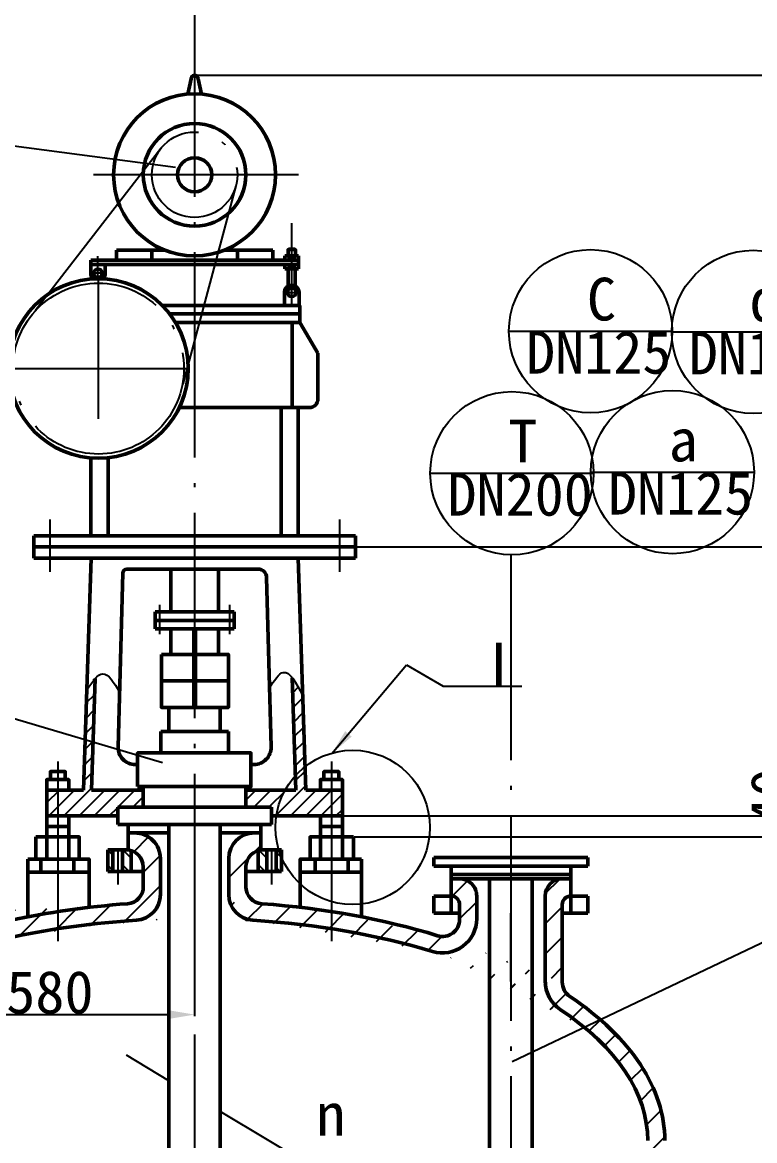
# Model space of a CAD drawing. Extents: x 388 to 3687, y 0 to 977.
# Drawn here: x 2739 to 2824.7, y 660.6 to 791.4 of the extents above; entities that cross this region are included whole.
import ezdxf

# ---------------------------------------------------------------- set-up
doc = ezdxf.new("R2010")
doc.units = 0
doc.header["$MEASUREMENT"] = 0
doc.linetypes.add('ACAD_ISO04W100', pattern=[30.5, 24, -3, 0.5, -3])
doc.layers.get('0').update_dxf_attribs({"linetype": 'CONTINUOUS'})
doc.layers.get('DEFPOINTS').update_dxf_attribs({"linetype": 'CONTINUOUS'})
doc.layers.add('2', color=6, linetype='ACAD_ISO04W100')
doc.layers.add('图层1', color=1, linetype='CONTINUOUS', lineweight=50)
doc.styles.get("Standard").update_dxf_attribs({"font": 'SIMFANG.TTF'})
doc.dimstyles.get("Standard").update_dxf_attribs({"dimtxt": 0.18, "dimasz": 0.18, "dimexe": 0.18, "dimexo": 0.0625, "dimgap": 0.09, "dimtad": 0, "dimtih": 1, "dimtoh": 1, "dimdec": 4, "dimzin": 0, "dimdsep": 46, "dimtxsty": 'Standard', "dimcen": 0.09, "dimadec": 0, "dimazin": 0, "dimtfac": 1, "dimtdec": 4, "dimtofl": 0, "dimtmove": 0, "dimatfit": 3, "dimfxl": 0, "dimtolj": 1, "dimtzin": 0, "dimarcsym": 0})
pattern_1 = [(45, (0, 0), (-1.767766952966369, 1.767766952966369), [])]

# ---------------------------------------------------------------- blocks, each defined once
blk = doc.blocks.new('*D10')
at = {"color": 0, "linetype": 'ByBlock'}
for p, q in [((2759.252137127917, 785.2187692185589), (2847.485119508479, 785.2187692185588)), ((2847.305119508479, 782.2187692185588), (2847.305119508479, 733.0508904429656)), ((2759.252137127917, 730.0508904429657), (2847.485119508479, 730.0508904429656))]:
    blk.add_line(p, q, dxfattribs=at)
for points in [[(2846.805119508479, 782.2187692185588), (2847.805119508479, 782.2187692185588), (2847.305119508479, 785.2187692185588)], [(2846.805119508479, 733.0508904429656), (2847.805119508479, 733.0508904429656), (2847.305119508479, 730.0508904429656)]]:
    blk.add_solid(points, dxfattribs=at)
at = {"layer": 'DEFPOINTS', "color": 0, "linetype": 'ByBlock'}
for p in [(2759.189637127917, 785.2187692185589), (2759.189637127917, 730.0508904429657), (2847.305119508479, 730.0508904429656)]:
    blk.add_point(p, dxfattribs=at)
at = {"color": 0, "linetype": 'ByBlock', "insert": (2844.715119508479, 765.4783011058244), "char_height": 5, "attachment_point": 5, "rotation": 90}
blk.add_mtext('\\A1;～875', dxfattribs=at)
blk = doc.blocks.new('*D11')
at = {"color": 0, "linetype": 'ByBlock'}
for p, q in [((2759.252137127917, 730.0508904429657), (2847.485119508479, 730.0508904429656)), ((2847.305119508479, 727.0508904429656), (2847.305119508479, 701.595804864846)), ((2776.538969263389, 698.5958048648461), (2847.485119508479, 698.595804864846))]:
    blk.add_line(p, q, dxfattribs=at)
for points in [[(2846.805119508479, 727.0508904429656), (2847.805119508479, 727.0508904429656), (2847.305119508479, 730.0508904429656)], [(2846.805119508479, 701.595804864846), (2847.805119508479, 701.595804864846), (2847.305119508479, 698.595804864846)]]:
    blk.add_solid(points, dxfattribs=at)
at = {"layer": 'DEFPOINTS', "color": 0, "linetype": 'ByBlock'}
for p in [(2759.189637127917, 730.0508904429657), (2776.476469263389, 698.5958048648461), (2847.305119508479, 698.595804864846)]:
    blk.add_point(p, dxfattribs=at)
at = {"color": 0, "linetype": 'ByBlock', "insert": (2844.715119508479, 714.3233476539058), "char_height": 5, "attachment_point": 5, "rotation": 90}
blk.add_mtext('\\A1;600', dxfattribs=at)
blk = doc.blocks.new('*D12')
at = {"color": 0, "linetype": 'ByBlock'}
for p, q in [((2829.352762373353, 701.595804864846), (2829.352762373353, 704.595804864846)), ((2776.538969263389, 698.5958048648461), (2829.532762373352, 698.595804864846)), ((2829.352762373353, 698.595804864846), (2829.352762373353, 696.1163065129384)), ((2777.841037803479, 696.1163065129385), (2829.532762373352, 696.1163065129384)), ((2829.352762373353, 693.1163065129384), (2829.352762373353, 690.1163065129384))]:
    blk.add_line(p, q, dxfattribs=at)
for points in [[(2828.852762373353, 701.595804864846), (2829.852762373353, 701.595804864846), (2829.352762373353, 698.595804864846)], [(2828.852762373353, 693.1163065129384), (2829.852762373353, 693.1163065129384), (2829.352762373353, 696.1163065129384)]]:
    blk.add_solid(points, dxfattribs=at)
at = {"layer": 'DEFPOINTS', "color": 0, "linetype": 'ByBlock'}
for p in [(2776.476469263389, 698.5958048648461), (2777.778537803479, 696.1163065129385), (2829.352762373353, 696.1163065129384)]:
    blk.add_point(p, dxfattribs=at)
at = {"color": 0, "linetype": 'ByBlock', "insert": (2826.762762373352, 697.3560556888922), "char_height": 5, "attachment_point": 5, "rotation": 90}
blk.add_mtext('\\A1;～40', dxfattribs=at)
blk = doc.blocks.new('*D13')
at = {"color": 0, "linetype": 'ByBlock'}
for p, q in [((2777.903537803479, 696.1163065129385), (2847.719835531826, 696.1163065129384)), ((2847.539835531827, 693.1163065129384), (2847.539835531827, 655.595804864844)), ((2817.252137127917, 652.595804864844), (2847.719835531826, 652.595804864844))]:
    blk.add_line(p, q, dxfattribs=at)
for points in [[(2847.039835531827, 693.1163065129384), (2848.039835531827, 693.1163065129384), (2847.539835531827, 696.1163065129384)], [(2847.039835531827, 655.595804864844), (2848.039835531827, 655.595804864844), (2847.539835531827, 652.595804864844)]]:
    blk.add_solid(points, dxfattribs=at)
at = {"layer": 'DEFPOINTS', "color": 0, "linetype": 'ByBlock'}
for p in [(2777.841037803479, 696.1163065129385), (2817.189637127917, 652.595804864844), (2847.539835531827, 652.595804864844)]:
    blk.add_point(p, dxfattribs=at)
at = {"color": 0, "linetype": 'ByBlock', "insert": (2844.949835531826, 674.3560556888913), "char_height": 5, "attachment_point": 5, "rotation": 90}
blk.add_mtext('\\A1;640', dxfattribs=at)
blk = doc.blocks.new('*D18')
at = {"color": 0, "linetype": 'ByBlock'}
for p, q in [((2759.252137127917, 785.2187692185589), (2869.484967129556, 785.2187692185588)), ((2869.304967129556, 495.2770878917563), (2869.304967129556, 782.2187692185588)), ((2767.252137127917, 492.2770878917563), (2869.484967129556, 492.2770878917563))]:
    blk.add_line(p, q, dxfattribs=at)
for points in [[(2868.804967129556, 782.2187692185588), (2869.804967129556, 782.2187692185588), (2869.304967129556, 785.2187692185588)], [(2868.804967129556, 495.2770878917563), (2869.804967129556, 495.2770878917563), (2869.304967129556, 492.2770878917563)]]:
    blk.add_solid(points, dxfattribs=at)
at = {"layer": 'DEFPOINTS', "color": 0, "linetype": 'ByBlock'}
for p in [(2759.189637127917, 785.2187692185589), (2869.304967129556, 785.2187692185588), (2767.189637127917, 492.2770878917563)]:
    blk.add_point(p, dxfattribs=at)
at = {"color": 0, "linetype": 'ByBlock', "insert": (2866.714967129556, 655.7296047191048), "char_height": 5, "attachment_point": 5, "rotation": 90}
blk.add_mtext('\\A1;～4665', dxfattribs=at)
blk = doc.blocks.new('*D23')
at = {"color": 0, "linetype": 'ByBlock'}
for p, q in [((2725.329300907475, 682.9555279793215), (2725.329300907475, 675.1582831717482)), ((2759.189637127917, 682.9555279793216), (2759.189637127917, 675.1582831717482)), ((2728.329300907475, 675.3382831717481), (2756.189637127917, 675.3382831717481))]:
    blk.add_line(p, q, dxfattribs=at)
for points in [[(2728.329300907475, 675.8382831717481), (2728.329300907475, 674.8382831717481), (2725.329300907475, 675.3382831717481)], [(2756.189637127917, 675.8382831717481), (2756.189637127917, 674.8382831717481), (2759.189637127917, 675.3382831717481)]]:
    blk.add_solid(points, dxfattribs=at)
at = {"layer": 'DEFPOINTS', "color": 0, "linetype": 'ByBlock'}
for p in [(2725.329300907475, 683.0180279793215), (2759.189637127917, 683.0180279793216), (2759.189637127917, 675.3382831717481)]:
    blk.add_point(p, dxfattribs=at)
at = {"color": 0, "linetype": 'ByBlock', "insert": (2742.259469017696, 677.9282831717481), "char_height": 5, "attachment_point": 5}
blk.add_mtext('\\A1;580', dxfattribs=at)

msp = doc.modelspace()

# ---------------------------------------------------------------- hatches: boundary and pattern name
h = msp.add_hatch()
h.set_pattern_fill('ANSI31', color=256, scale=10, style=0)
h.set_pattern_definition([(45, (0, 0), (-0.8838834764831843, 0.8838834764831844), [])])
h.paths.add_polyline_path([(2747.13628446549, 701.5958048648464), (2747.317908192674, 707.1843773123113), (2746.380274663933, 707.4617327243308), (2746.189637127917, 701.5958048648462), (2743.189637127917, 701.5958048648461), (2743.189637127917, 698.5958048648461), (2744.463696004216, 698.5958048648461), (2750.189637127918, 698.5958048648462), (2750.189637127918, 699.5958048648463), (2753.189637127918, 699.5958048648463), (2753.189637127918, 701.5958048648464)])
h.paths.add_polyline_path([(2741.902804992444, 698.595804864846), (2743.189637127917, 698.5958048648461), (2743.189637127917, 701.5958048648462), (2741.902804992444, 701.5958048648462)])
h.paths.add_polyline_path([(2775.189637127918, 701.5958048648464), (2772.189637127918, 701.5958048648464), (2772.100584853663, 704.3359484242865, 0.04230667896202875), (2770.985202589946, 703.2956628399446), (2771.040446490607, 701.5958048648463), (2769.772279238778, 701.5958048648463, 0.08841427417026497), (2768.753116441947, 698.5958048648463), (2775.189637127917, 698.5958048648462)])
h.paths.add_polyline_path([(2768.189637127918, 699.5958048648414), (2768.189637127918, 698.5958048648463), (2768.753116441947, 698.5958048648463, -0.08841427417026497), (2769.772279238778, 701.5958048648463), (2765.189637127918, 701.5958048648463), (2765.189637127918, 699.5958048648463)])
h.paths.add_polyline_path([(2775.189637127917, 698.5958048648464), (2776.189637127917, 698.5958048648463), (2776.476469263391, 698.5958048648461), (2776.476469263391, 701.5958048648462), (2775.189637127918, 701.5958048648463)])
edge = h.paths.add_edge_path()
edge.add_arc((2777.679180292721, 697.2365495996362), 9.028963990631837, 128.1597033370818, 137.8499013428008, ccw=False)
edge.add_line((2772.100584853662, 704.3359484242861), (2771.829857434855, 712.6662465465439))
edge.add_spline(control_points=[(2771.829857434856, 712.6662465465436), (2771.425374966771, 713.4378189671429), (2771.020892498686, 714.2093913877425), (2770.61349765517, 714.7330448895746)], knot_values=[4.05774481163264, 4.05774481163264, 4.05774481163264, 4.05774481163264, 5.961079571913622, 5.961079571913622, 5.961079571913622, 5.961079571913622], degree=3, periodic=0)
edge.add_line((2770.61349765517, 714.7330448895757), (2770.985202589946, 703.2956628399446))
edge = h.paths.add_edge_path()
edge.add_line((2746.380274663934, 707.4617327243309), (2747.317908192674, 707.1843773123117))
edge.add_line((2747.317908192674, 707.1843773123117), (2747.56120048343, 714.670494979223))
edge.add_spline(control_points=[(2747.561200483431, 714.6704949792237), (2747.232050141452, 714.3094450463357), (2746.901264629013, 713.8118898150042), (2746.570479116574, 713.3143345836727)], knot_values=[0, 0, 0, 0, 1.408715505026484, 1.408715505026484, 1.408715505026484, 1.408715505026484], degree=3, periodic=0)
edge.add_line((2746.570479116574, 713.3143345836728), (2746.380274663934, 707.4617327243309))
h = msp.add_hatch()
h.set_pattern_fill('ANSI31', color=256, scale=20, style=0)
h.set_pattern_definition(pattern_1)
edge = h.paths.add_edge_path()
edge.add_arc((2735.553510698044, 692.305239125164), 1.999999999999988, 112.49999999996339, 202.4999999999501, ccw=False)
edge.add_line((2734.788143833315, 694.1529981901871), (2734.022776968585, 696.0007572552094))
edge.add_arc((2735.553510698045, 692.3052391251638), 3.999999999999994, 112.4999999999846, 202.5000000000028)
edge.add_line((2731.857992568, 690.7745053957033), (2733.498198221721, 686.8146986614089))
edge.add_arc((2737.193716351766, 688.3454323908695), 3.999999999999843, 202.5000000000043, 282.0584653273631)
edge.add_ellipse((2759.18963712791, 660.5958048648463), major_axis=(-52.99999999999955, 0), ratio=0.4905660377358533, start_angle=287.57096355330316, end_angle=293.531338447248, ccw=False)
edge.add_line((2743.189637127918, 685.3827431677273), (2743.189637127917, 687.3848244483993))
edge.add_ellipse((2759.18963712791, 660.5958048648461), major_axis=(-54.99999999999955, 1.13686837721616e-13), ratio=0.5090909090909133, start_angle=286.9123898034301, end_angle=290.7831509637554)
edge.add_ellipse((2759.18963712791, 660.5958048648461), major_axis=(-54.99999999999955, 1.13686837721616e-13), ratio=0.5090909090909133, start_angle=290.7831509637554, end_angle=293.0759481593867)
edge.add_arc((2737.208405081623, 688.3099706600344), 1.999999999999909, 202.5000000000053, 282.2375157208985, ccw=False)
edge.add_line((2735.360646016601, 687.5446037953042), (2733.705751633021, 691.5398722604355))
edge = h.paths.add_edge_path()
edge.add_line((2755.189637127917, 689.3742611789635), (2755.189637127917, 693.5958048648462))
edge.add_arc((2752.189637127917, 693.5958048648462), 2.99999999999999, 0, 90)
edge.add_line((2752.189637127917, 696.5958048648462), (2751.429275070919, 696.5958048648462))
edge.add_line((2751.429275070919, 696.5958048648462), (2751.429275070918, 694.58139637779))
edge.add_arc((2751.189637127917, 692.5958048648463), 2.000000000000003, 0, 83.11834497052621, ccw=False)
edge.add_line((2753.189637127917, 692.5958048648463), (2753.189637127917, 690.3035126239952))
edge.add_arc((2751.189637127917, 690.3035126239951), 1.999999999999991, -85.79938581743698, 3.183231456205249e-12, ccw=False)
edge.add_ellipse((2759.18963712791, 660.5958048648461), major_axis=(-54.99999999999955, 1.13686837721616e-13), ratio=0.5090909090909133, start_angle=278.2093788195778, end_angle=282.9775872642334)
edge.add_ellipse((2759.18963712791, 660.5958048648461), major_axis=(-54.99999999999955, 1.13686837721616e-13), ratio=0.5090909090909133, start_angle=282.9775872642334, end_angle=286.9123898034301)
edge.add_line((2743.189637127918, 687.3848244483992), (2743.189637127918, 685.3827431677269))
edge.add_ellipse((2759.18963712791, 660.5958048648463), major_axis=(-52.99999999999955, 0), ratio=0.4905660377358533, start_angle=277.38206289931196, end_angle=287.57096355330316, ccw=False)
edge.add_arc((2752.189637127917, 689.3742611789637), 2.999999999999953, 273.6366702164609, 359.9999999999957)
h = msp.add_hatch()
h.set_pattern_fill('ANSI31', color=256, scale=20, style=0)
h.set_pattern_definition(pattern_1)
edge = h.paths.add_edge_path()
edge.add_ellipse((2759.18963712791, 660.5958048648461), major_axis=(-54.99999999999955, 1.13686837721616e-13), ratio=0.5090909090909133, start_angle=238.8958201687305, end_angle=249.2168490362524)
edge.add_ellipse((2759.18963712791, 660.5958048648461), major_axis=(-54.99999999999955, 1.13686837721616e-13), ratio=0.5090909090909133, start_angle=249.2168490362524, end_angle=253.0876101965786)
edge.add_line((2775.189637127917, 687.3848244483969), (2775.189637127917, 685.3827431677245))
edge.add_ellipse((2759.18963712791, 660.5958048648463), major_axis=(-52.99999999999955, 0), ratio=0.4905660377358533, start_angle=238.31188821896382, end_angle=252.4290364467046, ccw=False)
edge.add_arc((2788.189637127917, 686.5480286443797), 4.000000000000008, 253.151632149825, 360.0000000002003)
edge.add_line((2792.189637127917, 686.5480286443936), (2792.189637127917, 689.2114771284802))
edge.add_arc((2790.189637127917, 689.2114771284802), 1.999999999999992, 0, 90.00000000001303)
edge.add_line((2790.189637127917, 691.2114771284802), (2789.189637127917, 691.21147712848))
edge.add_line((2789.189637127917, 691.21147712848), (2789.189637127917, 689.21147712848))
edge.add_arc((2789.189637127918, 688.21147712848), 0.9999999999999939, 0, 90.00000000002609, ccw=False)
edge.add_line((2790.189637127918, 688.21147712848), (2790.189637127918, 686.48207517625))
edge.add_arc((2788.189637127918, 686.48207517625), 1.999999999999996, -107.07454558109879, 0, ccw=False)
edge = h.paths.add_edge_path()
edge.add_ellipse((2759.18963712791, 660.5958048648461), major_axis=(-54.99999999999955, 1.13686837721616e-13), ratio=0.5090909090909133, start_angle=253.0876101965786, end_angle=257.022412735775)
edge.add_ellipse((2759.18963712791, 660.5958048648461), major_axis=(-54.99999999999955, 1.13686837721616e-13), ratio=0.5090909090909133, start_angle=257.022412735775, end_angle=261.790621180407)
edge.add_arc((2767.189637127918, 690.3035126239953), 1.99999999999994, 180.0000000000032, 265.7993858121856, ccw=False)
edge.add_line((2765.189637127918, 690.3035126239952), (2765.189637127918, 692.5958048648462))
edge.add_arc((2767.189637127918, 692.5958048648461), 2, 96.88165502943428, 179.9999999999967, ccw=False)
edge.add_line((2766.949999184918, 694.58139637779), (2766.949999184917, 696.5958048648463))
edge.add_line((2766.949999184917, 696.5958048648463), (2766.189637127918, 696.5958048648463))
edge.add_arc((2766.189637127918, 693.5958048648463), 3, 90, 180)
edge.add_line((2763.189637127918, 693.5958048648463), (2763.189637127918, 689.3742611789619))
edge.add_arc((2766.189637127918, 689.3742611789619), 2.999999999999997, 180, 266.3633297848967)
edge.add_ellipse((2759.18963712791, 660.5958048648463), major_axis=(-52.99999999999955, 0), ratio=0.4905660377358533, start_angle=252.4290364467046, end_angle=262.6179371006722, ccw=False)
edge.add_line((2775.189637127917, 685.3827431677248), (2775.189637127918, 687.3848244483972))
h = msp.add_hatch()
h.set_pattern_fill('ANSI31', color=256, scale=10, angle=90, style=0)
h.set_pattern_definition([(135, (0, 0), (-0.8838834764831844, -0.8838834764831843), [])])
h.paths.add_polyline_path([(2749.632489372786, 694.5958048648456), (2749.039952692365, 694.5958048648456), (2749.039952692365, 692.0958048648463), (2749.632489372786, 692.0958048648463)])
h.paths.add_polyline_path([(2751.753233648382, 694.5147522226756, 0.07153861862307376), (2751.189637127917, 694.5958048648457), (2750.746784883049, 694.5958048648457), (2750.746784883049, 692.0958048648464), (2751.753233648382, 692.0958048648464)])
h.paths.add_polyline_path([(2767.632489372771, 694.5958048648463), (2767.189637127918, 694.5958048648463, 0.07153861862492922), (2766.626040607439, 694.5147522226715), (2766.626040607439, 692.0958048648462), (2767.632489372771, 692.0958048648462)])
h.paths.add_polyline_path([(2769.339321563471, 693.7769329850025, -0.02410731851721242), (2769.045023820328, 694.5958048648463), (2768.746784883035, 694.5958048648462), (2768.746784883035, 692.0958048648462), (2769.339321563471, 692.0958048648462)])
h = msp.add_hatch()
h.set_pattern_fill('ANSI31', color=256, scale=20, style=0)
h.set_pattern_definition(pattern_1)
edge = h.paths.add_edge_path()
edge.add_arc((2804.189637127917, 679.2715218803024), 4.000000000000044, 180.0000000000098, 236.1606380924876)
edge.add_ellipse((2759.189637127917, 660.5958048648439), major_axis=(-52.99999999999955, 0), ratio=0.4905660377358533, start_angle=210.6353800692012, end_angle=216.1933404435667, ccw=False)
edge.add_line((2804.79229624497, 673.8446983342637), (2806.661448471839, 674.7355895212041))
edge.add_ellipse((2759.189637127917, 660.5958048648438), major_axis=(-54.99999999999955, 1.13686837721616e-13), ratio=0.5090909090909133, start_angle=210.330841829274, end_angle=217.0735302104007)
edge.add_arc((2804.189637127917, 679.1339403048064), 2.000000000000092, 179.9999999997264, 236.0284768809689, ccw=False)
edge.add_line((2802.189637127917, 679.133940304816), (2802.189637127917, 688.2114771284803))
edge.add_arc((2803.189637127917, 688.2114771284803), 1.000000000000006, 89.99999999997402, 180, ccw=False)
edge.add_line((2803.189637127918, 689.2114771284803), (2803.189637127917, 691.2114771284803))
edge.add_line((2803.189637127917, 691.2114771284803), (2802.189637127917, 691.2114771284803))
edge.add_arc((2802.189637127917, 689.2114771284803), 2.000000000000041, 90, 180)
edge.add_line((2800.189637127917, 689.2114771284803), (2800.189637127917, 679.2715218803017))
h = msp.add_hatch()
h.set_pattern_fill('ANSI31', color=256, scale=20, style=0)
h.set_pattern_definition(pattern_1)
h.paths.add_polyline_path([(2706.189637127917, 656.595804864843), (2706.189637127918, 657.5958048648438), (2704.189637127918, 657.5958048648437), (2704.189637127918, 656.5958048648438, -0.4142135623730931), (2702.189637127918, 654.5958048648438), (2701.645435039709, 654.5958048648437), (2701.645435039709, 652.5958048648438), (2702.189637127917, 652.5958048648438, 0.4142135623730363)])
edge = h.paths.add_edge_path()
edge.add_ellipse((2759.189637127917, 660.5958048648439), major_axis=(-52.99999999999955, 0), ratio=0.4905660377358533, start_angle=180, end_angle=210.6353800692012, ccw=False)
edge.add_line((2812.189637127917, 660.5958048648406), (2812.189637127917, 657.5958048648439))
edge.add_line((2812.189637127917, 657.5958048648439), (2814.189637127916, 657.5958048648441))
edge.add_line((2814.189637127916, 657.5958048648441), (2814.189637127916, 660.5958048648491))
edge.add_ellipse((2759.189637127917, 660.5958048648438), major_axis=(-54.99999999999955, 1.13686837721616e-13), ratio=0.5090909090909133, start_angle=180, end_angle=210.330841829274)
edge.add_line((2806.661448471839, 674.7355895212044), (2804.79229624497, 673.8446983342637))
h.paths.add_polyline_path([(2816.189637127917, 652.595804864844), (2817.189637127917, 652.5958048648441), (2817.189637127917, 654.595804864844), (2816.189637127916, 654.595804864844, -0.4142135623730943), (2814.189637127916, 656.595804864844), (2814.189637127916, 657.595804864844), (2812.189637127917, 657.595804864844), (2812.189637127917, 656.595804864844, 0.4142135623730955)])

# ---------------------------------------------------------------- linework, layer by layer
for p, q in [((2756.952743807195, 774.4306891373526), (2632.223383703327, 790.8373803962121)), ((2770.197758587186, 764.080895082845), (2770.197758587186, 764.8787112041991)), ((2770.909873826113, 764.080895082845), (2770.909873826113, 764.8787112041991)), ((2795.960670109748, 755.2785229848901), (2815.056605632048, 755.2785229848901)), ((2814.996833568554, 755.1955952835701), (2834.092769090854, 755.1955952835701)), ((2755.453199373733, 704.7779285578054), (2632.223383703327, 741.2297567515551)), ((2786.762585536856, 738.6651063178479), (2805.858521059156, 738.6651063178479)), ((2805.536536348666, 738.799331035356), (2824.632471870967, 738.799331035356)), ((2871.964881566626, 705.86106565139), (2796.324585018972, 669.808745993756)), ((2756.189637127918, 667.6048601888987), (2751.216814766142, 670.5798514164666)), ((2773.727976082965, 657.1125480286199), (2762.189637127918, 664.0153598876999))]:
    msp.add_line(p, q)
for centre, radius in [((2805.508637870898, 755.2785229848901), 9.547967761150044), ((2824.544801329704, 755.1955952835701), 9.547967761150044), ((2815.084504109816, 738.799331035356), 9.547967761150044), ((2796.310553298006, 738.6651063178479), 9.547967761150044), ((2777.679180292722, 697.2365495996373), 9.028963990631837)]:
    msp.add_circle(centre, radius)
for points in [[(2746.570479116574, 713.3143345836727), (2748.433943141471, 715.2138557123362), (2750.412468609267, 713.0979591052578)], [(2767.954755804554, 713.5577218584926), (2769.55540193049, 715.3765661522511), (2771.829857434856, 712.6662465465436)]]:
    msp.add_spline(points, degree=3)
at = {"layer": '2'}
for p, q in [((2759.189637127917, 795.018861452921), (2759.189637127918, 502.9942186774549)), ((2755.238059116866, 776.6448734968038), (2740.038059511835, 757.0385449526636)), ((2771.34526595623, 773.5813736644918), (2747.034008299604, 773.5813736644918)), ((2764.019383211565, 772.2877149894574), (2757.600707701233, 748.3242279379709)), ((2770.547815153104, 758.2950367439953), (2770.547815153104, 767.9249487050038)), ((2747.886994235548, 761.1993852438804), (2747.886994235548, 764.0537072247182)), ((2748.739980171492, 762.0523711798241), (2747.034008299604, 762.0523711798241)), ((2747.941215533938, 745.0334243494326), (2747.941215533938, 761.1763218464366)), ((2769.694829217161, 759.8293502931704), (2771.400801089048, 759.8293502931704)), ((2734.590639434323, 750.9115452880396), (2761.291791633553, 750.9115452880396)), ((2742.238145843949, 733.2410525806026), (2742.238145843949, 727.1228110578577)), ((2776.141128411886, 733.2410525806026), (2776.141128411886, 727.1228110578577)), ((2796.189637127917, 729.1179042330604), (2796.189637127917, 568.9014060303899)), ((2755.098036776921, 723.2926469322392), (2755.098036776921, 719.8418079672228)), ((2763.281237478914, 723.2926469322392), (2763.281237478914, 719.8418079672228)), ((2743.189637127917, 704.9482680501133), (2743.189637127917, 683.9107345709465)), ((2775.189637127917, 704.9482680501133), (2775.189637127917, 683.9107345709465)), ((2775.189637127917, 703.7618505677367), (2775.189637127917, 685.3827431677264)), ((2750.189637127918, 694.5958048648457), (2750.189637127918, 690.5726227449513)), ((2768.189637127917, 694.5958048648463), (2768.189637127917, 690.5726227449513)), ((2796.189637127917, 679.2114771284803), (2796.189637127917, 687.2114771284803))]:
    msp.add_line(p, q, dxfattribs=at)
for centre, radius in [((2759.189637127917, 773.5813736644918), 5), ((2747.941215533938, 750.9115452880396), 10)]:
    msp.add_circle(centre, radius, dxfattribs=at)
at = {"layer": '图层1'}
for p, q in [((2758.783689943717, 784.8128220343588), (2758.386307044843, 783.024074480676)), ((2759.595584312117, 784.8128220343588), (2759.992967210991, 783.024074480676)), ((2750.048151443494, 763.5813736644918), (2750.048151443494, 764.7508904429658)), ((2754.190058301408, 763.5813736644918), (2754.190058301408, 764.7508904429658)), ((2764.189215954426, 763.5813736644918), (2764.189215954426, 764.7508904429658)), ((2768.33112281234, 763.5813736644918), (2768.33112281234, 764.7508904429658)), ((2769.74526595623, 763.5813736644918), (2769.74526595623, 764.0813736644918)), ((2771.34526595623, 764.0813736644918), (2769.74526595623, 764.0813736644918)), ((2770.197758587186, 764.8787112041991), (2770.130397127963, 764.8306526861415)), ((2770.197758587186, 764.8787112041991), (2770.909873826113, 764.8787112041991)), ((2770.265120046408, 763.5813736644919), (2770.265120046408, 764.0813736644918)), ((2770.830510259801, 763.5813736644919), (2770.830510259801, 764.0813736644918)), ((2770.909873826113, 764.8787112041991), (2770.977235285336, 764.8306526861415)), ((2771.34526595623, 763.5813736644918), (2771.34526595623, 764.0813736644918)), ((2771.34526595623, 763.5813736644918), (2747.034008299604, 763.5813736644918)), ((2747.034008299604, 763.0813736644918), (2747.034008299604, 763.5813736644917)), ((2771.34526595623, 763.0813736644918), (2747.034008299604, 763.0813736644918)), ((2747.034008299604, 762.0523711798241), (2747.034008299604, 763.0813736644919)), ((2748.739980171492, 762.0523711798241), (2748.739980171492, 763.0813736644919)), ((2770.145265956231, 763.5813736644918), (2769.74526595623, 763.5813736644918)), ((2769.74526595623, 762.5813736644918), (2769.74526595623, 763.0813736644918)), ((2770.145265956231, 763.5813736644918), (2771.34526595623, 763.5813736644918)), ((2770.265120046408, 762.5813736644919), (2770.265120046408, 763.0813736644918)), ((2770.830510259801, 762.5813736644919), (2770.830510259801, 763.0813736644918)), ((2771.34526595623, 762.8313736644918), (2771.345265956231, 763.5813736644918)), ((2771.34526595623, 762.5813736644918), (2771.34526595623, 763.0813736644918)), ((2770.145265956231, 762.5813736644918), (2769.74526595623, 762.5813736644918)), ((2770.145265956231, 760.5813736644918), (2770.145265956231, 762.5813736644918)), ((2770.145265956231, 762.5813736644918), (2771.34526595623, 762.5813736644918)), ((2770.950364349978, 760.5813736644915), (2770.950364349981, 762.5813736644915)), ((2769.694829217161, 759.8293502931704), (2769.694829217161, 758.2950367439953)), ((2771.400801089048, 759.8293502931704), (2771.400801089048, 758.2950367439953)), ((2771.51614163162, 758.2950367439953), (2755.406739890594, 758.2950367439953)), ((2771.51614163162, 756.2950367439953), (2771.51614163162, 758.2950367439953)), ((2771.51614163162, 757.2950367439953), (2756.277943719008, 757.2950367439954)), ((2771.51614163162, 756.2950367439953), (2756.956093222717, 756.2950367439953)), ((2770.61812578534, 746.3508904429658), (2770.61812578534, 756.2950367439953)), ((2771.51614163162, 756.2950367439953), (2773.61812578534, 752.7070314753819)), ((2773.61812578534, 747.3508904429657), (2773.61812578534, 752.7070314753815)), ((2757.399039141095, 746.3508904429657), (2772.61812578534, 746.3508904429657)), ((2769.311204676347, 731.3508904429658), (2769.311204676347, 746.3508904429658)), ((2771.311204676347, 731.3508904429658), (2771.311204676347, 746.3508904429658)), ((2747.068069579487, 731.3508904429658), (2747.068069579487, 740.4479122601556)), ((2749.068069579487, 731.3508904429658), (2749.068069579487, 740.4721870721324)), ((2740.388236722014, 731.3508904429658), (2740.388236722014, 728.7508904429658)), ((2777.99103753382, 731.3508904429658), (2777.99103753382, 728.7508904429658)), ((2747.072153709936, 728.7508904429658), (2746.189637127917, 701.5958048648462)), ((2771.307120545899, 728.7508904429658), (2772.189637127917, 701.5958048648463)), ((2756.405165210493, 727.4508904429658), (2756.405165210493, 722.4508904429658)), ((2761.974109045342, 727.4508904429658), (2761.974109045342, 722.4508904429658)), ((2754.558295145701, 721.4508904429658), (2754.558295145701, 722.4508904429658)), ((2763.820979110134, 721.4508904429658), (2763.820979110134, 722.4508904429658)), ((2754.558295145701, 721.4508904429658), (2754.558295145701, 720.4508904429658)), ((2763.820979110134, 721.4508904429658), (2763.820979110134, 720.4508904429658)), ((2756.405165210493, 720.4508904429658), (2756.405165210493, 717.4508904429658)), ((2759.089637127917, 720.4508904429658), (2759.089637127917, 711.2771760863416)), ((2759.289637127917, 720.4508904429658), (2759.289637127917, 711.2771760863416)), ((2761.974109045342, 720.4508904429658), (2761.974109045342, 717.4508904429658)), ((2747.56120048343, 714.670494979225), (2747.13628446549, 701.5958048648462)), ((2755.312093916673, 714.3771182070486), (2763.148325390392, 714.3771182070486)), ((2770.613497655169, 714.7330448895738), (2771.040446490607, 701.5958048648463)), ((2756.189637127917, 708.4508904429657), (2756.189637127917, 711.2771760863416)), ((2762.189637127918, 708.4508904429659), (2762.189637127918, 711.2771760863416)), ((2755.234505723171, 708.4508904429658), (2755.234505723171, 705.9508904429658)), ((2763.144768532664, 708.4508904429658), (2763.144768532664, 705.9508904429658)), ((2752.242741564617, 704.5958048648461), (2752.512408763275, 704.5958048648462)), ((2765.782774759554, 704.5958048648463), (2766.136532691219, 704.5958048648463)), ((2741.902804992444, 701.5958048648462), (2741.902804992444, 697.695804864846)), ((2742.189637127918, 701.5958048648462), (2746.189637127917, 701.5958048648463)), ((2747.13628446549, 701.5958048648463), (2753.189637127918, 701.5958048648463)), ((2753.189637127918, 702.0190456302162), (2753.189637127918, 699.5958048648463)), ((2765.189637127918, 702.0190456302162), (2765.189637127918, 699.5958048648463)), ((2765.189637127917, 701.5958048648463), (2771.040446490607, 701.5958048648463)), ((2772.189637127917, 701.5958048648463), (2776.189637127917, 701.5958048648463)), ((2776.47646926339, 701.5958048648462), (2776.476469263391, 697.695804864846)), ((2741.902804992444, 698.5958048648461), (2750.189637127918, 698.5958048648462)), ((2750.189637127918, 699.5958048648463), (2750.189637127918, 697.5958048648463)), ((2750.189637127918, 699.5958048648463), (2768.189637127918, 699.5958048648463)), ((2768.189637127918, 699.5958048648463), (2768.189637127918, 697.5958048648462)), ((2768.189637127918, 698.5958048648463), (2776.189637127917, 698.5958048648463)), ((2750.189637127918, 697.5958048648463), (2768.189637127918, 697.5958048648463)), ((2751.429275070918, 697.5958048648463), (2751.429275070918, 694.5958048648463)), ((2756.189637127917, 697.5958048648462), (2756.189637127917, 566.4737530564322)), ((2762.189637127918, 697.5958048648462), (2762.189637127918, 566.4737530564322)), ((2766.949999184918, 697.5958048648463), (2766.949999184918, 694.5958048648463)), ((2741.902804992445, 696.1163065129385), (2741.902804992445, 693.5287575603754)), ((2744.463696004216, 696.1163065129385), (2744.463696004216, 693.5287575603754)), ((2751.429275070919, 696.5958048648462), (2752.189637127917, 696.5958048648462)), ((2751.429275070918, 696.5958048648462), (2756.189637127917, 696.5958048648463)), ((2762.189637127918, 696.5958048648463), (2766.949999184918, 696.5958048648462)), ((2766.189637127918, 696.5958048648463), (2766.949999184918, 696.5958048648462)), ((2773.915578251618, 696.1163065129385), (2773.915578251618, 693.5287575603754)), ((2776.476469263389, 696.1163065129385), (2776.476469263389, 693.5287575603754)), ((2741.211387018519, 693.5287575603754), (2741.211387018519, 691.985667116119)), ((2745.080101473802, 693.5287575603754), (2745.080101473802, 691.985667116119)), ((2749.039952692365, 694.5958048648456), (2751.189637127917, 694.5958048648457)), ((2749.039952692365, 694.5958048648463), (2749.039952692365, 692.0958048648463)), ((2749.632489372786, 694.5958048648456), (2749.632489372786, 692.0958048648463)), ((2750.746784883049, 694.5958048648456), (2750.746784883049, 692.0958048648463)), ((2751.753233648382, 694.5147522226756), (2751.753233648382, 692.0958048648463)), ((2755.189637127917, 693.5958048648462), (2755.189637127917, 689.3742611789643)), ((2763.189637127918, 693.5958048648463), (2763.189637127918, 689.3742611789601)), ((2766.626040607439, 694.5147522226756), (2766.626040607439, 692.0958048648463)), ((2767.189637127918, 694.5958048648463), (2769.339321563471, 694.5958048648463)), ((2767.632489372771, 694.5958048648456), (2767.632489372771, 692.0958048648463)), ((2768.746784883035, 694.5958048648456), (2768.746784883035, 692.0958048648463)), ((2769.339321563471, 694.5958048648462), (2769.339321563471, 692.0958048648462)), ((2773.299172782033, 693.5287575603754), (2773.299172782033, 691.985667116119)), ((2777.167887237315, 693.5287575603754), (2777.167887237315, 691.985667116119)), ((2787.189637127918, 693.7114771284802), (2787.189637127918, 692.7114771284802)), ((2787.189637127917, 693.7114771284802), (2805.189637127918, 693.7114771284803)), ((2805.189637127917, 693.7114771284803), (2805.189637127918, 692.7114771284803)), ((2749.039952692365, 692.0958048648463), (2753.189637127917, 692.0958048648463)), ((2753.189637127917, 692.5958048648463), (2753.189637127917, 690.3035126239944)), ((2765.189637127918, 692.5958048648462), (2765.189637127918, 690.3035126239934)), ((2765.189637127918, 692.0958048648463), (2769.339321563471, 692.0958048648462)), ((2787.189637127917, 692.71147712848), (2805.189637127918, 692.7114771284803)), ((2789.189637127917, 692.7114771284802), (2789.189637127917, 687.2114771284802)), ((2803.189637127918, 692.7114771284804), (2803.189637127918, 687.2114771284803)), ((2739.673874829568, 691.985667116119), (2739.673874829568, 686.6019935070208)), ((2746.838293347012, 691.985667116119), (2746.838293347012, 687.8156853143164)), ((2771.540980908822, 691.985667116119), (2771.540980908822, 687.8156853143164)), ((2778.705399426266, 691.985667116119), (2778.705399426266, 686.6019935070208)), ((2789.189637127918, 691.7114771284802), (2803.189637127918, 691.7114771284803)), ((2789.189637127918, 691.2114771284803), (2803.189637127918, 691.2114771284803)), ((2789.189637127918, 691.21147712848), (2790.189637127917, 691.2114771284802)), ((2793.689637127917, 691.2114771284802), (2793.689637127917, 571.4014060303899)), ((2798.689637127918, 691.2114771284803), (2798.689637127917, 571.4014060303899)), ((2787.189637127917, 689.2114771284802), (2789.189637127918, 689.21147712848)), ((2787.189637127917, 689.21147712848), (2787.189637127917, 687.21147712848)), ((2787.189637127917, 689.21147712848), (2789.189637127918, 689.21147712848)), ((2790.189637127918, 686.4820751762502), (2790.189637127918, 688.21147712848)), ((2792.189637127917, 686.5480286444371), (2792.189637127917, 689.2114771284802)), ((2800.189637127917, 679.2715218803031), (2800.189637127917, 689.2114771284803)), ((2802.189637127917, 679.1339403048224), (2802.189637127917, 688.2114771284803)), ((2803.189637127917, 689.2114771284803), (2805.189637127918, 689.2114771284803)), ((2805.189637127918, 689.2114771284803), (2805.189637127918, 687.2114771284803)), ((2787.189637127917, 687.21147712848), (2790.189637127918, 687.21147712848)), ((2802.189637127917, 687.2114771284803), (2805.189637127918, 687.2114771284803))]:
    msp.add_line(p, q, dxfattribs=at)
for points in [[(2755.749796433832, 764.7508904429658), (2750.048151443494, 764.7508904429658)], [(2768.33112281234, 764.7508904429658), (2762.629477822002, 764.7508904429658)], [(2777.99103753382, 731.3508904429658), (2740.388236722014, 731.3508904429658)], [(2777.99103753382, 730.0508904429657), (2740.388236722014, 730.0508904429657)], [(2777.99103753382, 728.7508904429658), (2740.388236722014, 728.7508904429658)], [(2763.820979110134, 722.4508904429658), (2754.558295145701, 722.4508904429658)], [(2763.820979110134, 721.4508904429658), (2754.558295145701, 721.4508904429658)], [(2763.820979110134, 720.4508904429658), (2754.558295145701, 720.4508904429658)], [(2763.144768532664, 708.4508904429658), (2755.234505723171, 708.4508904429658)]]:
    msp.add_lwpolyline(points, dxfattribs=at)
for points in [[(2770.130397127963, 764.0813736644918), (2770.977235285336, 764.0813736644918), (2770.977235285336, 764.8306526861415), (2770.130397127963, 764.8306526861415)], [(2755.312093916673, 717.4770603277557), (2763.148325390392, 717.4770603277557), (2763.148325390392, 711.2771760863416), (2755.312093916673, 711.2771760863416)], [(2752.512408763275, 702.0190456302162), (2765.782774759554, 702.0190456302162), (2765.782774759554, 705.9508904429658), (2752.512408763275, 705.9508904429658)], [(2741.902804992445, 701.5958048648462), (2744.463696004216, 701.5958048648462), (2744.463696004216, 702.8355540407999), (2741.902804992445, 702.8355540407999)], [(2742.319295938446, 702.8355540407999), (2744.057998389288, 702.8355540407999), (2744.057998389288, 703.7618505677366), (2742.319295938446, 703.7618505677366)], [(2776.476469263389, 701.5958048648462), (2773.915578251618, 701.5958048648462), (2773.915578251618, 702.8355540407999), (2776.476469263389, 702.8355540407999)], [(2776.059978317388, 702.8355540407999), (2774.321275866547, 702.8355540407999), (2774.321275866547, 703.7618505677366), (2776.059978317388, 703.7618505677366)], [(2741.902804992445, 697.3560556888924), (2744.463696004216, 697.3560556888924), (2744.463696004216, 698.5958048648461), (2741.902804992445, 698.5958048648461)], [(2776.476469263389, 697.3560556888924), (2773.915578251618, 697.3560556888924), (2773.915578251618, 698.5958048648461), (2776.476469263389, 698.5958048648461)], [(2741.902804992445, 696.1163065129385), (2744.463696004216, 696.1163065129385), (2744.463696004216, 697.3560556888924), (2741.902804992445, 697.3560556888924)], [(2776.476469263389, 696.1163065129385), (2773.915578251618, 696.1163065129385), (2773.915578251618, 697.3560556888924), (2776.476469263389, 697.3560556888924)], [(2740.600736452355, 696.1163065129385), (2745.690752039966, 696.1163065129385), (2745.690752039966, 693.5287575603754), (2740.600736452355, 693.5287575603754)], [(2777.778537803479, 696.1163065129385), (2772.688522215868, 696.1163065129385), (2772.688522215868, 693.5287575603754), (2777.778537803479, 693.5287575603754)], [(2739.673874829568, 693.5287575603754), (2746.838293347012, 693.5287575603754), (2746.838293347012, 691.985667116119), (2739.673874829568, 691.985667116119)], [(2778.705399426266, 693.5287575603754), (2771.540980908822, 693.5287575603754), (2771.540980908822, 691.985667116119), (2778.705399426266, 691.985667116119)]]:
    msp.add_lwpolyline(points, close=True, dxfattribs=at)
msp.add_lwpolyline([(2768.135846142331, 706.6482045232619), (2767.616154325408, 726.4770902721735, 0.4065595906165948), (2766.616497599852, 727.4508904429657), (2751.275709372836, 727.4508904429657, 0.4065595906165992), (2750.775881010058, 726.9639903575696), (2750.243428113504, 706.6482045232617)], format="xyb", dxfattribs=at)
for centre, radius in [((2759.189637127917, 773.5813736644918), 9.476810535530149), ((2759.189637127917, 773.5813736644918), 6), ((2759.189637127917, 773.5813736644918), 2), ((2747.941215533938, 750.9115452880396), 10.5), ((2747.886994235548, 762.0523711798241), 0.5053110645073957), ((2770.547815153105, 759.8293502931704), 0.5053110645073957)]:
    msp.add_circle(centre, radius, dxfattribs=at)
for centre, radius, start, end in [((2759.189637127917, 784.8128220343588), 0.4059471842001585, 359.9999999999519, 180.0000000000481), ((2747.886994235548, 762.0523711798241), 0.8529859359437069, 180, 230.4619296679896), ((2747.886994235548, 762.0523711798241), 0.8529859359437069, 310.0957717195433, 0), ((2770.547815153105, 759.8293502931704), 0.8529859359437069, 0, 180), ((2772.61812578534, 747.3508904429657), 1, 269.9999999999997, 0), ((2752.242741564617, 706.5958048648461), 2, 178.498688571216, 270), ((2766.136532691219, 706.5958048648463), 2, 270, 1.501311428785348), ((2752.189637127917, 693.5958048648462), 3, 0, 90.0000000000004), ((2766.189637127918, 693.5958048648463), 3, 90, 180), ((2751.189637127917, 692.5958048648463), 2, 0, 89.99999999999984), ((2767.189637127918, 692.5958048648462), 2, 90, 180), ((2790.189637127917, 689.2114771284802), 2, 0, 90.00000000000045), ((2802.189637127917, 689.2114771284803), 2, 90.00000000000233, 180), ((2751.189637127918, 690.3035126239952), 2, 274.2006141812432, 359.9999999999918), ((2767.189637127919, 690.3035126239952), 2, 180.0000000000391, 265.7993858186941), ((2752.189637127916, 689.3742611789636), 3, 273.6366702148671, 359.9999999999827), ((2766.189637127918, 689.3742611789619), 3, 180.0000000000011, 266.3633297851405), ((2789.189637127918, 688.21147712848), 1, 0, 90.00000000000072), ((2803.189637127917, 688.2114771284803), 1, 90.00000000000072, 180), ((2788.189637127871, 686.5480286443938), 4, 253.1516320989033, 6.106664988409952e-10), ((2788.189637127918, 686.48207517625), 2, 252.9254544186296, 359.9999999999984), ((2804.189637127918, 679.2715218803021), 4, 180.0000000000065, 236.1606380929411), ((2804.189637127903, 679.1339403048158), 2, 179.9999999998209, 236.0284768925727)]:
    msp.add_arc(centre, radius, start, end, dxfattribs=at)
for centre, major_axis, ratio, start_param, end_param in [((2759.18963712791, 660.5958048648461), (-54.99999999999955, 1.13686837721616e-13), 0.5090909090909133, 4.855669670329808, 5.115140253785512), ((2759.18963712791, 660.5958048648461), (-54.99999999999955, 1.13686837721616e-13), 0.5090909090909133, 4.169518631196623, 4.569108290439306), ((2759.18963712791, 660.5958048648463), (-52.99999999999955, 0), 0.4905660377358533, 4.841230283567002, 5.123088313690298), ((2759.18963712791, 660.5958048648463), (-52.99999999999955, 0), 0.4905660377358533, 4.159327096065603, 4.5835476772021), ((2759.189637127917, 660.5958048648438), (-54.99999999999955, 1.13686837721616e-13), 0.5090909090909133, 3.141592653589793, 3.788647821098873), ((2759.189637127917, 660.5958048648439), (-52.99999999999955, 0), 0.4905660377358533, 3.141592653589793, 3.773285611625256)]:
    msp.add_ellipse(centre, major_axis=major_axis, ratio=ratio, start_param=start_param, end_param=end_param, dxfattribs=at)

# ---------------------------------------------------------------- texts
at = {"char_height": 5, "attachment_point": 1}
for s, insert, width in [('C', (2805.078116721775, 761.5377333213696), 15.3654), ('d', (2824.114280180581, 761.4548056200497), 15.3654), ('DN125', (2797.960271832143, 755.3163866808522), 39.0375), ('DN125', (2816.996435290949, 755.2334589795323), 39.0375), ('T', (2795.880032148882, 744.9243166543274), 15.3654), ('a', (2814.653982960693, 745.0585413718355), 15.3654), ('DN200', (2788.762187259251, 738.70297001381), 39.0375), ('DN125', (2807.536138071061, 738.8371947313182), 39.0375)]:
    msp.add_mtext(s, dxfattribs=dict(at, insert=insert, width=width))
at = {"char_height": 5, "attachment_point": 4}
for s, insert in [('Ⅰ', (2791.363041574771, 716.3590889865598)), ('n', (2773.396672266384, 663.690468702288))]:
    msp.add_mtext(s, dxfattribs=dict(at, insert=insert))

# ---------------------------------------------------------------- dimensions: what is measured, and where the dimension line sits
for base, p1, p2, text, picture, middle in [((2847.305119508479, 730.0508904429656), (2759.189637127917, 785.2187692185589), (2759.189637127917, 730.0508904429657), '～875', '*D10', (2847.305119508479, 765.4783011058244)), ((2869.304967129556, 785.2187692185588), (2767.189637127917, 492.2770878917563), (2759.189637127917, 785.2187692185589), '～4665', '*D18', (2869.304967129556, 655.7296047191048)), ((2829.352762373353, 696.1163065129384), (2776.476469263389, 698.5958048648461), (2777.778537803479, 696.1163065129385), '～40', '*D12', (2829.352762373353, 697.3560556888922))]:
    dim = msp.add_linear_dim(base=base, p1=p1, p2=p2, angle=90, text=text, dimstyle='Standard', override={"dimtxt": 5, "dimasz": 3, "dimtad": 1, "dimtih": 0, "dimtofl": 1})
    dim.commit()
    dim.dimension.update_dxf_attribs({"geometry": picture, "text_midpoint": middle, "dimtype": 160})
for base, p1, p2, text, picture, middle in [((2847.305119508479, 698.595804864846), (2759.189637127917, 730.0508904429657), (2776.476469263389, 698.5958048648461), '600', '*D11', (2844.715119508479, 714.3233476539058)), ((2847.539835531827, 652.595804864844), (2777.841037803479, 696.1163065129385), (2817.189637127917, 652.595804864844), '640', '*D13', (2844.949835531826, 674.3560556888913))]:
    dim = msp.add_linear_dim(base=base, p1=p1, p2=p2, angle=90, text=text, dimstyle='Standard', override={"dimtxt": 5, "dimasz": 3, "dimtad": 1, "dimtih": 0, "dimtofl": 1})
    dim.commit()
    dim.dimension.update_dxf_attribs({"geometry": picture, "text_midpoint": middle})
dim = msp.add_linear_dim(base=(2759.189637127917, 675.3382831717481), p1=(2725.329300907475, 683.0180279793215), p2=(2759.189637127917, 683.0180279793216), text='580', dimstyle='Standard', override={"dimtxt": 5, "dimasz": 3, "dimtad": 1, "dimtih": 0, "dimtofl": 1})
dim.commit()
dim.dimension.update_dxf_attribs({"geometry": '*D23', "text_midpoint": (2742.259469017696, 677.9282831717481)})

# ---------------------------------------------------------------- leaders
at = {"annotation_type": 0, "has_hookline": 1, "hookline_direction": 0, "text_width": 6.108108108108109}
msp.add_leader([(2775.251049781194, 705.8851605236164), (2783.990959439217, 716.2690889865598), (2788.273041574771, 713.7690889865597), (2791.273041574771, 713.7690889865597)], dimstyle='Standard', override={"dimtxt": 5, "dimasz": 3, "dimtad": 1, "dimtih": 0, "dimtofl": 1}, dxfattribs=at)

doc.saveas('drawing.dxf')
